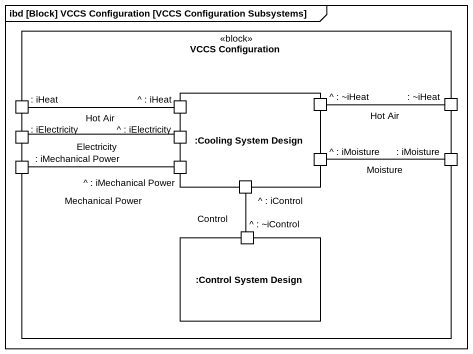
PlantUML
@startuml
mainframe ibd [Block] VCCS Configuration [VCCS Configuration Subsystems]
rectangle "VCCS Configuration" as VCCS_Configuration <<block>> {
  port ": iHeat" as iHeat
  rectangle ":Cooling System Design" as Cooling_System_Design {
    port "^ : iHeat" as iHeat_2
    port "^ : ~iHeat" as iHeat_3
    port "^ : iElectricity" as iElectricity_2
    port "^ : iMechanical Power" as iMechanical_Power_2
    port "^ : iMoisture" as iMoisture
    port "^ : iControl" as iControl
  }
  port ": ~iHeat" as iHeat_4
  port ": iElectricity" as iElectricity
  port ": iMechanical Power" as iMechanical_Power
  port ": iMoisture" as iMoisture_2
  rectangle ":Control System Design" as Control_System_Design {
    port "^ : ~iControl" as iControl_2
  }
}
iHeat_2 -left- iHeat : Hot Air
iHeat_3 -right- iHeat_4 : Hot Air
iElectricity_2 -left- iElectricity : Electricity
iMechanical_Power_2 -left- iMechanical_Power : Mechanical Power
iMoisture -right- iMoisture_2 : Moisture
iControl_2 -up- iControl : Control
@enduml
